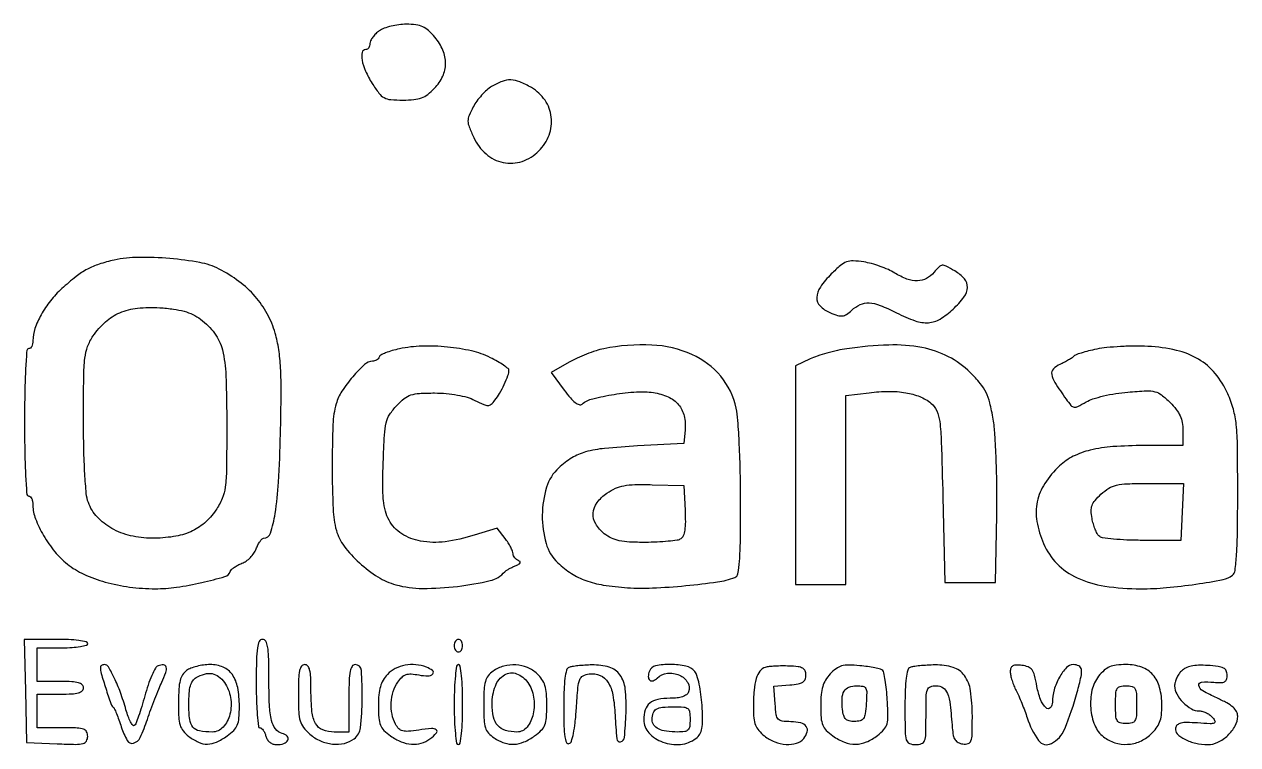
# Model space of a CAD drawing. Extents: x 51 to 339, y 24 to 342.
# Drawn here: x 50.9 to 339, y 24 to 195 of the extents above; entities that cross this region are included whole.
import ezdxf

# ---------------------------------------------------------------- set-up
doc = ezdxf.new("R2010")
doc.units = 0

msp = doc.modelspace()

# ---------------------------------------------------------------- linework, layer by layer
for points in [[(135.222506, 193.443296, 0.039673), (134.372128, 192.740993, 0.040914), (133.652861, 191.919906, 0.04435), (133.155452, 191.106729, 0.115592), (133, 190.443296, -0.067526), (132.925152, 189.891607, -0.084255), (132.70625, 189.423968, -0.099624), (132.381341, 189.111246, -0.142884), (132, 189, 0.351441), (131.149765, 188.318172, 0.101692), (131.120385, 186.513315, 0.059512), (131.947501, 183.888761, 0.034744), (133.512545, 180.980128, 0.021972), (135.13864, 178.63878, 0.105741), (136.363155, 177.588134, 0.104045), (137.919993, 177.121719, 0.020937), (140.825453, 177, 0.023746), (143.43587, 177.124045, 0.065956), (145.22195, 177.53601, 0.074826), (146.708639, 178.363283, 0.037431), (148.312909, 179.804719, 0.081108), (150.270519, 182.653173, 0.108461), (150.965678, 185.701943, 0.105069), (150.326577, 188.834332, 0.072343), (148.411106, 191.923275, 0.03318), (146.884341, 193.510954, 0.078278), (145.516407, 194.411843, 0.076329), (143.916124, 194.861258, 0.030364), (141.633613, 195, 0.032355), (139.866908, 194.885558, 0.027214), (138.022553, 194.542718, 0.028097), (136.369252, 194.041452, 0.065205)], [(161.878954, 180.225764, 0.047395), (160.748684, 179.383553, 0.025255), (159.51477, 178.149135, 0.024907), (158.371494, 176.749402, 0.035287), (157.511286, 175.391099, 0.023491), (156.527956, 173.339893, 0.104548), (156.27484, 172.035825, 0.089647), (156.550623, 170.642753, 0.014773), (157.632332, 168.111135, 0.105789), (160.562367, 164.209593, 0.128781), (164.644488, 162.18857, 0.132706), (169.098356, 162.457506, 0.115819), (173.076923, 164.923077, 0.105813), (175.518456, 168.694269, 0.12032), (176.050758, 172.957128, 0.12172), (174.559692, 176.948586, 0.109938), (171.335473, 179.964572, 0.034641), (168.579104, 181.343252, 0.091989), (166.434587, 181.802752, 0.099156), (164.365437, 181.447458, 0.044516)], [(72.296539, 139.015085, 0.025017), (68.686298, 138.055499, 0.047089), (65.915096, 136.871023, 0.042457), (63.234465, 135.103654, 0.016741), (59.854983, 132.250021, 0.041399), (57.145883, 129.361364, 0.041179), (54.944311, 126.060922, 0.044197), (53.478405, 122.757279, 0.082508), (53, 119.877876, -0.051281), (52.926112, 119.159344, -0.071214), (52.70625, 118.551626, -0.09127), (52.381693, 118.143105, -0.181299), (52, 118, 0.391747), (51.547335, 117.581044, 0.005057), (51.264286, 113.375, 0.01008), (51.06202, 107.899317, 0.004191), (51, 100.5, 0.004191), (51.06202, 93.100683, 0.01008), (51.264286, 87.625, 0.005057), (51.547335, 83.418956, 0.391747), (52, 83, -0.204996), (52.382225, 82.836417, -0.083363), (52.70625, 82.358369, -0.063614), (52.926556, 81.651886, -0.043833), (53, 80.815724, 0.093506), (53.604062, 77.613884, 0.039186), (55.525119, 73.649863, 0.03842), (58.196971, 69.797612, 0.054488), (61.163151, 66.870782, 0.060467), (65.112491, 64.454495, 0.038729), (70.16784, 62.604229, 0.035755), (75.937036, 61.422981, 0.031926), (82.039901, 61.015621, 0.03589), (87.10918, 61.365601, 0.021336), (93.06395, 62.46978, 0.01361), (98.56783, 63.894091, 0.243313), (99.854875, 65.111976, -0.12249), (100.151354, 65.565077, -0.034408), (100.814341, 66.099924, -0.032496), (101.673128, 66.620641, -0.029203), (102.622808, 67.046691, 0.065508), (103.616864, 67.582222, 0.042518), (104.608241, 68.434278, 0.04226), (105.449566, 69.450793, 0.060972), (105.993182, 70.482067, -0.026137), (106.418677, 71.446285, -0.035754), (106.905906, 72.260357, -0.038777), (107.384006, 72.841629, -0.204003), (107.756012, 73, 0.326238), (109.374385, 74.181723, 0.037235), (110.491273, 78.847545, 0.026263), (111.297086, 86.279284, 0.007855), (111.750519, 97.670628, 0.003784), (111.912539, 107.484296, 0.01517), (111.784076, 113.487108, 0.024331), (111.347327, 117.823084, 0.032912), (110.50776, 121.670628, 0.055085), (108.602895, 126.295513, 0.054484), (105.728487, 130.411502, 0.052111), (101.905066, 133.960474, 0.043106), (97.187831, 136.904176, 0.073156), (92.604645, 138.452004, 0.023764), (85.4987, 139.396355, 0.024351), (78.090607, 139.662491, 0.049285)], [(242.523975, 135.723975, 0.043313), (239.92178, 132.627174, 0.14438), (239.081271, 130.136628, 0.206814), (239.853228, 128.141482, 0.099253), (242.169569, 126.570748, 0.022149), (244.02422, 125.885888, 0.104054), (245.148425, 125.770727, 0.124294), (246.12044, 126.128405, 0.037545), (247.35813, 127.119022, -0.080535), (249.389909, 128.477355, -0.122274), (251.468085, 128.866774, -0.081547), (254.079367, 128.280545, -0.021366), (258, 126.5, 0.031893), (262.417744, 124.604757, 0.101862), (265.578797, 124.164223, 0.120109), (268.354678, 125.033945, 0.05341), (271.428798, 127.368077, 0.042337), (274.009345, 130.251409, 0.151326), (274.836638, 132.553139, 0.195444), (274.126158, 134.553042, 0.077621), (271.834265, 136.43883, 0.012301), (269.767212, 137.592241, 0.13639), (268.85158, 137.790519, 0.183857), (268.089828, 137.448965, 0.026251), (266.923973, 136.154438, -0.099844), (265.116884, 134.65961, -0.118252), (262.977948, 134.098228, -0.095961), (260.469401, 134.529037, -0.048077), (257.571857, 135.95559, 0.03406), (256.059427, 136.753544, 0.01856), (254.109303, 137.533063, 0.018417), (252.058998, 138.181536, 0.02774), (250.227798, 138.579564, 0.027347), (247.715458, 138.841501, 0.101389), (246.14929, 138.600177, 0.089337), (244.700676, 137.745227, 0.018509)], [(92.806834, 124.984693, -0.076204), (96.128607, 121.640562, -0.097436), (97.957173, 117.712411, -0.051845), (98.797743, 111.651776, -0.008555), (99, 99.831005, -0.002679), (98.943814, 89.346407, -0.02933), (98.651886, 85.144354, -0.068278), (97.913304, 82.415774, -0.049078), (96.401234, 79.639841, -0.064702), (93.706224, 76.604466, -0.07587), (90.456217, 74.548492, -0.066468), (86.391096, 73.380166, -0.036796), (81.232287, 73, -0.058725), (76.184042, 73.59497, -0.06908), (71.702636, 75.346415, -0.076539), (68.239325, 78.052624, -0.102292), (66.156874, 81.442719, -0.063553), (65.670232, 83.618511, -0.008635), (65.315878, 88.282183, -0.009103), (65.077384, 94.187933, -0.005539), (65, 101.173115, -0.00284), (65.057538, 111.301794, -0.025414), (65.333876, 115.740322, -0.058332), (65.984322, 118.524217, -0.063305), (67.25, 121.000506, -0.061001), (70.207825, 124.367489, -0.082032), (73.631421, 126.535197, -0.07467), (77.821121, 127.612554, -0.04175), (83.094886, 127.713703, -0.017103), (86.382418, 127.388907, -0.035328), (88.910184, 126.867799, -0.043453), (90.971982, 126.089891, -0.047287)], [(140.003346, 117.961228, 0.018643), (138.25653, 117.527074, 0.025706), (136.728685, 116.999842, 0.02429), (135.550279, 116.456176, 0.194451), (135.170013, 116.010039, -0.09848), (134.949948, 115.623967, -0.070361), (134.573711, 115.296699, -0.067643), (134.104554, 115.075638, -0.076462), (133.612833, 115, 0.188866), (131.743483, 114.267766, 0.028766), (128.91215, 111.327998, 0.032711), (126.328843, 107.884986, 0.074889), (124.983298, 104.941762, 0.06114), (124.204263, 100.026037, 0.009078), (124.034475, 89.972536, 0.009248), (124.233169, 79.921007, 0.058234), (125.021457, 74.862723, 0.094875), (126.869771, 71.13323, 0.04534), (130.490363, 67.167369, 0.044843), (134.89016, 63.81822, 0.074078), (139.159365, 61.946815, 0.065583), (145.509517, 61.089082, 0.030734), (153.80289, 61.572026, 0.027311), (161.54242, 62.934251, 0.161814), (165, 65.052587, -0.074705), (165.317045, 65.33144, -0.016454), (165.940625, 65.704688, -0.016765), (166.697667, 66.092032, -0.015428), (167.5, 66.439367, 0.028063), (168.295899, 66.808055, 0.136872), (168.651754, 67.147614, 0.328714), (168.622244, 67.446538, 0.120514), (168.25, 67.699758, -0.074348), (167.770465, 67.965416, -0.063784), (167.360656, 68.372221, -0.066074), (167.079466, 68.852435, -0.094962), (166.977764, 69.333333, 0.094516), (166.850054, 69.939857, 0.022336), (166.40671, 70.87995, 0.022208), (165.790274, 71.93266, 0.020271), (165.064974, 72.960113), (163.17442, 75.420226), (157.749318, 73.710113, -0.043718), (150.847824, 72.181422, -0.076882), (145.0187, 72.314703, -0.098901), (140.530955, 74.073346, -0.127218), (137.531071, 77.312446, -0.056581), (136.676402, 79.446328, -0.041918), (136.210755, 81.946615, -0.026404), (136.044935, 85.431683, -0.006976), (136.152064, 91.009593, -0.00545), (136.437522, 97.485119, -0.044416), (136.861656, 100.415736, -0.084768), (137.709809, 102.412712, -0.047125), (139.346363, 104.5, -0.034805), (141.161148, 106.164031, -0.088499), (142.727233, 107.011414, -0.066958), (144.741651, 107.389891, -0.013942), (148.346363, 107.476859, -0.020638), (151.124506, 107.351672, -0.023623), (153.759086, 106.997749, -0.025701), (156.0799, 106.449042, -0.046528), (157.893467, 105.731932, 0.011719), (160.00689, 104.72118, 0.107284), (160.997492, 104.511166, 0.178981), (161.756575, 104.796063, 0.046189), (162.677653, 105.755074, 0.038589), (163.774955, 107.37363, 0.020686), (164.884569, 109.51928, 0.018736), (165.768492, 111.619102, 0.090488), (166, 112.887844, 0.234566), (165.80272, 113.285229, 0.014578), (164.701657, 114.071355, 0.019109), (163.273693, 114.952109, 0.012819), (161.58011, 115.852889, 0.059302), (157.127831, 117.451513, 0.032224), (151.383003, 118.389399, 0.031689), (145.355301, 118.594705, 0.044282)], [(188.5, 117.980532, 0.028728), (186.66407, 117.502114, 0.014888), (184.43068, 116.706724, 0.014753), (182.177516, 115.750358, 0.021688), (180.264018, 114.768039), (176.028035, 112.355883), (179.123658, 108.14649, 0.017592), (180.575109, 106.311715, 0.051568), (181.738348, 105.198796, 0.091448), (182.660078, 104.721437, 0.248534), (183.35964, 104.857228, -0.109474), (185.882427, 106.109782, -0.020797), (190.939959, 107.141166, -0.023201), (196.277537, 107.747924, -0.053964), (200.295011, 107.583011, -0.069176), (203.779128, 106.554745, -0.111422), (206.237866, 104.697048, -0.117512), (207.578785, 102.043307, -0.082793), (207.809239, 98.694772), (207.5, 95.5), (196.5, 94.900393, 0.009935), (188.709127, 94.320264, 0.044102), (184.19702, 93.488273, 0.068677), (180.938008, 92.080987, 0.051431), (177.815692, 89.719499, 0.131778), (174.927401, 85.096603, 0.071916), (173.902299, 78.440536, 0.072086), (174.804066, 71.786328, 0.134443), (177.607671, 67.171226, 0.045354), (180.837619, 64.62822, 0.058244), (184.223402, 62.950903, 0.04812), (188.389746, 61.898414, 0.020428), (194.120312, 61.263032, 0.028645), (200.056525, 61.19001, 0.012364), (207.950079, 61.741094, 0.010964), (215.529739, 62.627039, 0.057093), (219.59822, 63.676064, 0.262888), (220.342416, 64.577301, 0.024473), (220.722041, 67.546421, 0.016517), (220.944696, 72.468988, 0.003042), (221, 81.557768, 0.005618), (220.92127, 88.564915, 0.00638), (220.684698, 95.277021, 0.005844), (220.344648, 100.968167, 0.034988), (219.926632, 103.9065, 0.121421), (216.260767, 111.439172, 0.114284), (209.441992, 116.608171, 0.094744), (199.90705, 118.862158, 0.060244)], [(246.236634, 117.982843, 0.017937), (243.966318, 117.568084, 0.013374), (241.495183, 116.95468, 0.01356), (239.194395, 116.250079, 0.029702), (237.486634, 115.560682), (234, 113.906165), (234, 87.953083), (234, 62), (240, 62), (246, 62), (246, 84.428044), (246, 106.856087), (251.487418, 107.541695, -0.02819), (256.179864, 107.860952, -0.04478), (260.191063, 107.547707, -0.05306), (263.525198, 106.612545, -0.075294), (266.178644, 105.058631, -0.120257), (267.53915, 103.273969, -0.07154), (268.253637, 100.683737, -0.023662), (268.632718, 95.894846, -0.001776), (269, 82.840558), (269.5, 62.5), (275.5, 62.5), (281.5, 62.5), (281.787272, 78.5, 0.006939), (281.81425, 85.121714, 0.006799), (281.658239, 91.786842, 0.006717), (281.363334, 97.629096, 0.025421), (280.944607, 101.263718, 0.017041), (280.157639, 105.15379, 0.056008), (279.271418, 107.615289, 0.060176), (277.896527, 109.724428, 0.021879), (275.481293, 112.360813, 0.079316), (270.323627, 116.098466, 0.069831), (264.029866, 118.249742, 0.055769), (256.170216, 118.868007, 0.027983)], [(305.520964, 117.88967, 0.010792), (303.575805, 117.450075, 0.014879), (301.851487, 116.966167, 0.011453), (300.455874, 116.493958, 0.148015), (300.020964, 116.168075, -0.086747), (299.660987, 115.823255, -0.014891), (298.856668, 115.317801, -0.015831), (297.865092, 114.776592, -0.01355), (296.788969, 114.26884, 0.096635), (295.229848, 113.187392, 0.241224), (294.833976, 111.89983, 0.099382), (295.593349, 109.960606, 0.011238), (298.246582, 106.030505, 0.021795), (299.415766, 104.523656, 0.182807), (300.156218, 104.113637, 0.155937), (301.043637, 104.26167, 0.014724), (302.99983, 105.340828, -0.056378), (304.62971, 106.070499, -0.018863), (307.149095, 106.769301, -0.018353), (310.04299, 107.34432, -0.018953), (312.940402, 107.698223, -0.009195), (317.327688, 107.984907, -0.072672), (319.349673, 107.785652, -0.106421), (320.900319, 107.026329, -0.029508), (322.937155, 105.216691, -0.031146), (324.392388, 103.567914, -0.057225), (325.32186, 102.040025, -0.062573), (325.829884, 100.438752, -0.04559), (326, 98.576923), (326, 95), (316.75, 94.994423, 0.017026), (309.366953, 94.738485, 0.041763), (304.001799, 93.915668, 0.056672), (299.947999, 92.441075, 0.073685), (296.711515, 90.182869, 0.058525), (293.183585, 85.973662, 0.094645), (291.404276, 81.668629, 0.094405), (291.334539, 77.002938, 0.057978), (292.906839, 71.717336, 0.093707), (296.108808, 66.953953, 0.089642), (300.874291, 63.599841, 0.071796), (307.433562, 61.634299, 0.036966), (316.001267, 61, 0.022229), (322.098207, 61.271193, 0.014597), (329.078158, 62.099333, 0.010061), (335.516803, 63.187392, 0.124653), (337.75, 64.226637, 0.19498), (338.375942, 65.366755, 0.013127), (338.719096, 69.139523, 0.012651), (338.93872, 74.746156, 0.003463), (339, 83.593931, 0.002875), (338.935795, 94.760562, 0.022029), (338.64474, 99.994611, 0.043732), (337.962802, 103.5985, 0.035507), (336.631005, 107.299691, 0.068591), (333.665067, 112.10102, 0.08655), (329.703831, 115.490703, 0.077398), (324.467956, 117.585882, 0.043734), (317.681504, 118.533536, 0.014851), (314.567586, 118.600897, 0.011207), (311.146975, 118.49659, 0.011357), (307.934767, 118.253248, 0.025594)], [(207.804596, 79.592759, -0.01408), (207.867907, 76.882953, -0.035668), (207.718212, 74.919737, -0.050563), (207.375062, 73.567094, -0.165508), (206.804596, 72.858072, -0.105185), (205.929573, 72.533072, -0.011567), (203.793152, 72.26919, -0.013717), (201.204959, 72.081664, -0.010686), (198.384859, 72.015313, -0.012371), (194.631595, 72.100111, -0.040177), (192.164079, 72.416789, -0.057924), (190.30982, 73.038834, -0.056843), (188.634859, 74.07258, -0.09291), (186.595376, 76.402658, -0.150828), (185.989463, 78.941177, -0.144717), (186.914511, 81.455557, -0.083135), (189.263107, 83.709951, -0.0439), (191.29006, 84.847213, -0.05992), (193.286746, 85.473315, -0.041891), (195.866613, 85.733284, -0.011171), (200, 85.709951), (207.5, 85.5)], [(325.79569, 79.25), (325.5, 72.5), (316.297554, 72.5, -0.010421), (312.697381, 72.575039, -0.014695), (309.496115, 72.80293, -0.01081), (306.877367, 73.124206, -0.162122), (306.066304, 73.53125, -0.078854), (305.627719, 74.136807, -0.02306), (305.153985, 75.188203, -0.022548), (304.722944, 76.43792, -0.022416), (304.40524, 77.723801, -0.041542), (304.204095, 79.474996, -0.097166), (304.416362, 80.770559, -0.087605), (305.121122, 81.970953, -0.029443), (306.532512, 83.442551, -0.048785), (308.386861, 84.851992, -0.081967), (310.192389, 85.59175, -0.048373), (312.736988, 85.920848, -0.007987), (317.691713, 86), (326.09138, 86)], [(51.219221, 36.75), (51.5, 24.5), (58.75, 24.20619, 0.005622), (63.165947, 24.076943, 0.063803), (64.899115, 24.26734, 0.201422), (65.695417, 24.853287, 0.135545), (66, 25.95619, 0.120324), (65.733333, 27.048269, 0.193226), (65.016076, 27.664841, 0.073884), (63.501702, 27.941676, 0.008327), (60, 28), (54, 28), (54, 32), (54, 36), (59.5, 36, 0.01212), (62.247932, 36.066617, 0.054498), (63.833333, 36.318182, 0.118311), (64.683247, 36.784456, 0.211442), (65, 37.5, 0.211442), (64.683247, 38.215544, 0.118311), (63.833333, 38.681818, 0.054498), (62.247932, 38.933383, 0.01212), (59.5, 39), (54, 39), (54, 43), (54, 47), (60, 47, 0.015416), (62.316313, 47.071434, 0.025878), (64.25, 47.291667, 0.024068), (65.696775, 47.604992, 0.339565), (66, 48, 0.355184), (65.666625, 48.410094, 0.018412), (63.867305, 48.716803, 0.021546), (61.460327, 48.931424, 0.011462), (58.469221, 49), (50.938442, 49)], [(106, 38.5, 0.00789), (106.063533, 34.474033, 0.013094), (106.25949, 31.084375, 0.006699), (106.529743, 28.316488, 0.382142), (106.883369, 28, -0.181596), (107.259476, 27.858742, -0.059916), (107.660882, 27.4125, -0.050447), (108.024544, 26.765484, -0.038887), (108.289749, 26, 0.081569), (108.644655, 25.202175, 0.081632), (109.236016, 24.560013, 0.082154), (109.99818, 24.143922, 0.084142), (110.847363, 24, 0.080272), (112.552691, 24.275556, 0.198029), (113.494898, 25.087707, 0.324993), (113.347587, 26.000209, 0.132394), (112.19307, 26.659762, -0.165715), (110.590574, 27.719368, -0.107489), (109.627475, 29.744212, -0.048523), (109.142368, 33.374373, -0.008579), (109.013655, 40.25, 0.0062), (108.949134, 44.871697, 0.03625), (108.709422, 47.289391, 0.086344), (108.254763, 48.560311, 0.270036), (107.5, 49, 0.292784), (106.729954, 48.506808, 0.072528), (106.285714, 47, 0.030643), (106.054606, 44.139949, 0.004841)], [(153, 47.5, 0.064853), (153.074694, 46.926543, 0.082425), (153.29375, 46.440625, 0.098894), (153.618646, 46.115568, 0.148195), (154, 46, 0.148195), (154.381354, 46.115568, 0.098894), (154.70625, 46.440625, 0.082425), (154.925306, 46.926543, 0.064853), (155, 47.5, 0.064853), (154.925306, 48.073457, 0.082425), (154.70625, 48.559375, 0.098894), (154.381354, 48.884432, 0.148195), (154, 49, 0.148195), (153.618646, 48.884432, 0.098894), (153.29375, 48.559375, 0.082425), (153.074694, 48.073457, 0.064853)], [(69, 42.36602, 0.070875), (69.209455, 40.895815, 0.006575), (70.283318, 37.376719, 0.004328), (71.471564, 33.766705, 0.136249), (71.993251, 33, -0.111392), (72.288653, 32.608525, -0.008506), (72.816138, 31.386699, -0.011355), (73.393044, 29.889655, -0.008403), (73.965184, 28.21004, 0.050395), (75.381148, 24.971769, 0.347763), (76.880132, 24.358191, 0.217235), (78.455557, 25.708653, 0.027085), (80.170347, 30, -0.006181), (80.997218, 32.349771, -0.004933), (81.944869, 34.862918, -0.004989), (82.868549, 37.172597, -0.012542), (83.600295, 38.831212, 0.024289), (84.550866, 41.13059, 0.142546), (84.628723, 42.421179, 0.339493), (84.0096, 42.935607, 0.101632), (82.718233, 42.722117, 0.179238), (82.088864, 42.168874, 0.019595), (81.226466, 40.40964, 0.022004), (80.346034, 38.157089, 0.016064), (79.560932, 35.587033, -0.00806), (78.821836, 33.021318, -0.011706), (78.080658, 30.784769, -0.007403), (77.395282, 28.954036, -0.162456), (77.034304, 28.521201, -0.394165), (76.676275, 28.592793, -0.036133), (76.157651, 29.438175, -0.031635), (75.602902, 30.698009, -0.017948), (75.085382, 32.282747, 0.016598), (73.757073, 36.387781, 0.025123), (72.307825, 39.850516, 0.022464), (70.914492, 42.453138, 0.264508), (69.953083, 43, 0.064702), (69.588712, 42.952651, 0.082318), (69.279968, 42.813768, 0.098847), (69.073428, 42.607791, 0.148505)], [(89.478033, 41.607596, 0.094489), (88.536617, 40.599093, 0.077934), (87.953228, 39.245875, 0.048207), (87.640395, 37.245687, 0.013205), (87.536903, 34.052297, 0.012368), (87.602845, 30.5354, 0.063139), (87.932228, 28.611871, 0.099173), (88.658257, 27.261795, 0.056096), (90, 25.966937, 0.056694), (92.313666, 24.572892, 0.110479), (94.411154, 24.128144, 0.104762), (96.573087, 24.611328, 0.047569), (99.09563, 26.068094, 0.040629), (100.664366, 27.389396, 0.099847), (101.499729, 28.635533, 0.079018), (101.892732, 30.285634, 0.019028), (102, 33.103278, 0.044692), (101.599613, 37.573761, 0.108376), (100.332577, 40.616651, 0.140923), (98.160608, 42.374218, 0.100417), (95.07612, 43, 0.032918), (93.522174, 42.897583, 0.028047), (91.907964, 42.590981, 0.029015), (90.467778, 42.142644, 0.067995)], [(98.443296, 38.777494, -0.111662), (99.909336, 35.196809, -0.102196), (99.759835, 31.209809, -0.123871), (98.138108, 28.152106, -0.21227), (95.546604, 27, -0.042914), (92.538894, 27.258624, -0.176075), (90.975943, 28.153778, -0.148622), (90.202145, 29.948816, -0.027988), (90, 33.557299, -0.016102), (90.085516, 36.212022, -0.051045), (90.379567, 37.962754, -0.080432), (90.916287, 39.136367, -0.113974), (91.75, 39.919901, -0.06351), (93.738918, 40.76212, -0.111145), (95.516667, 40.855236, -0.118904), (97.081113, 40.183176, -0.079502)], [(116, 35.952034, 0.010103), (116.084411, 31.774981, 0.060637), (116.433402, 29.63337, 0.096157), (117.220353, 28.100838, 0.045767), (118.75, 26.483635, 0.07819), (121.241458, 24.901825, 0.076658), (124.115289, 24.147764, 0.081309), (126.928683, 24.313023, 0.107504), (129.25, 25.392046, 0.205553), (130.738099, 28.015137, 0.024099), (131.166921, 34.879839, 0.022072), (130.964456, 41.640198, 0.39268), (129.5, 43, 0.258593), (128.753078, 42.586019, 0.093584), (128.296875, 41.416667, 0.039364), (128.05863, 39.191484, 0.006994), (128, 35), (128, 27), (124.535184, 27, -0.093832), (121.794186, 27.518957, -0.173774), (120.109628, 28.991503, -0.104544), (119.234593, 31.820158, -0.022924), (119, 36.934259, 0.010441), (118.935804, 40.008104, 0.050208), (118.688177, 41.739043, 0.1128), (118.223952, 42.659589, 0.223375), (117.5, 43, 0.242321), (116.763547, 42.620818, 0.102897), (116.303207, 41.575339, 0.044082), (116.060965, 39.59292, 0.008372)], [(137.174314, 40.685549, 0.055324), (136.132632, 39.297078, 0.062204), (135.469287, 37.766119, 0.049825), (135.111173, 35.853067, 0.021374), (135, 33.253643, 0.017837), (135.104315, 30.330525, 0.078354), (135.492917, 28.653712, 0.101395), (136.326008, 27.399227, 0.040949), (137.90437, 26.068094, 0.057691), (140.386213, 24.700887, 0.079179), (142.863591, 24.120198, 0.088068), (145.193087, 24.362095, 0.092803), (147.25, 25.392046, 0.03924), (148.797642, 26.770783, 0.444941), (148.744706, 27.498005, 0.189273), (147.641467, 27.823307, 0.015367), (144.588822, 27.461049, -0.015698), (142.120542, 27.169792, -0.082863), (140.766483, 27.277375, -0.136621), (139.860514, 27.79153, -0.07304), (139.088822, 28.834034, -0.076204), (138.247598, 31.217573, -0.060064), (138.063638, 33.951549, -0.060401), (138.533693, 36.634282, -0.079392), (139.619016, 38.866457, -0.0465), (140.611384, 40.035248, -0.113047), (141.57068, 40.62179, -0.097991), (142.777254, 40.777432, -0.029602), (144.619016, 40.54365, 0.04411), (146.775573, 40.333191, 0.204862), (147.905011, 40.804084, 0.444272), (147.855308, 41.573489, 0.076076), (146.418213, 42.393011, 0.068674), (143.920588, 42.975902, 0.068807), (141.360151, 42.859947, 0.071741), (139.022759, 42.070052, 0.08709)], [(153, 33.5, 0.008575), (153.066212, 29.639392, 0.017647), (153.276316, 26.625, 0.013417), (153.576184, 24.361438, 0.368504), (154, 24, 0.368504), (154.423816, 24.361438, 0.013417), (154.723684, 26.625, 0.017647), (154.933788, 29.639392, 0.008575), (155, 33.5, 0.008575), (154.933788, 37.360608, 0.017647), (154.723684, 40.375, 0.013417), (154.423816, 42.638562, 0.368504), (154, 43, 0.368504), (153.576184, 42.638562, 0.013417), (153.276316, 40.375, 0.017647), (153.066212, 37.360608, 0.008575)], [(162.222506, 41.443296, 0.074798), (161.060973, 40.338584, 0.096904), (160.399298, 39.029323, 0.057086), (160.081942, 37.071386, 0.011661), (160, 33.558306, 0.01109), (160.080916, 29.910457, 0.064219), (160.411174, 28.016276, 0.109393), (161.132014, 26.753792, 0.063595), (162.464817, 25.61501, 0.062483), (164.890905, 24.42737, 0.094642), (167.210751, 24.096405, 0.090464), (169.564472, 24.641181, 0.052772), (172.09563, 26.068094, 0.041262), (173.682425, 27.408038, 0.102762), (174.513558, 28.670385, 0.077696), (174.898287, 30.371879, 0.016825), (175, 33.39378, 0.019087), (174.894145, 36.165777, 0.056451), (174.536558, 38.033981, 0.074231), (173.840026, 39.475573, 0.054635), (172.685549, 40.825686, 0.092568), (170.390823, 42.295167, 0.081683), (167.616525, 42.921276, 0.080732), (164.758345, 42.628277, 0.087155)], [(170.443296, 38.777494, -0.112695), (171.861877, 35.292467, -0.093996), (171.760468, 31.287339, -0.113937), (170.29012, 28.161283, -0.229994), (167.899075, 27, -0.068322), (165.145186, 27.378067, -0.144534), (163.336272, 28.512023, -0.13057), (162.321671, 30.538922, -0.051152), (162, 33.674941, -0.089668), (162.767792, 37.921811, -0.168951), (164.965677, 40.57154, -0.230244), (167.801993, 40.830355, -0.15067)], [(180.25, 42.337719, 0.236635), (179.667491, 41.676967, 0.031775), (179.298733, 39.802998, 0.024537), (179.067702, 36.98159, 0.00816), (179, 32.833333, 0.006432), (179.056655, 28.429265, 0.029712), (179.273271, 25.891008, 0.061962), (179.649985, 24.520821, 0.392845), (180.25, 24.245586, 0.237636), (180.822421, 24.817763, 0.028008), (181.304994, 26.610191, 0.025027), (181.709121, 29.16392, 0.010967), (182, 32.578919, -0.005553), (182.370377, 37.565051, -0.067689), (182.788145, 39.429552, -0.183491), (183.583136, 40.338644, -0.093605), (185.052176, 40.797333, -0.129535), (187.630854, 40.429586, -0.154275), (189.493891, 38.843011, -0.096766), (190.664449, 35.791629, -0.031646), (191.196297, 30.9806, 0.011927), (191.593528, 25.370042, 0.446917), (192.50867, 24.694797, 0.331574), (193.422421, 25.724979, 0.011019), (193.789155, 31.51941, 0.035892), (193.614853, 37.217018, 0.129231), (192.347151, 40.59137, 0.170251), (189.825199, 42.380866, 0.074788), (185.711045, 42.921053, 0.01035), (184.007189, 42.853809, 0.011568), (182.369807, 42.717133, 0.010932), (180.984182, 42.538409, 0.058414)], [(199.345077, 41.456872, 0.080754), (199.072209, 40.146142, 0.227634), (199.430197, 39.307732, 0.280068), (200.225179, 39.168434, 0.103547), (201.216667, 39.816667, -0.172197), (203.595295, 40.94914, -0.131217), (206.465557, 40.492874, -0.152904), (208.442453, 38.751836, -0.231956), (208.64326, 36.512735, -0.14448), (208.145587, 35.862651, -0.075173), (207.231993, 35.386584, -0.055022), (205.924035, 35.093573, -0.02762), (204.231385, 35, 0.04743), (201.314424, 34.72267, 0.12435), (199.422739, 33.839004, 0.146587), (198.361139, 32.271366, 0.076186), (198, 29.91501, 0.18938), (199.22762, 26.7901, 0.120036), (202.535503, 24.607661, 0.109434), (206.743578, 24.07341, 0.140018), (210.369816, 25.479658, 0.092399), (211.314218, 26.517383, 0.092913), (211.819054, 27.823688, 0.051366), (211.980012, 29.810343, 0.010448), (211.829084, 33.343238, 0.017338), (211.574154, 35.929298, 0.020041), (211.147944, 38.368162, 0.019525), (210.628467, 40.384658, 0.100726), (210.086824, 41.395384, 0.168096), (208.02374, 42.646106, 0.051594), (204.350835, 43.047378, 0.051624), (200.815728, 42.701852, 0.256354)], [(226.852625, 42.353324, 0.167112), (225.569421, 41.46843, 0.086821), (224.69077, 39.707022, 0.053372), (224.176008, 36.92345, 0.018327), (224.013655, 32.82258, 0.022316), (224.11949, 30.286326, 0.071138), (224.502317, 28.639194, 0.087581), (225.279572, 27.357463, 0.046143), (226.634859, 26.07258, 0.074179), (229.080257, 24.677534, 0.076526), (231.80027, 24.076173, 0.087079), (234.262256, 24.345315, 0.149976), (235.972096, 25.466378, 0.101823), (236.807734, 27.033877, 0.239083), (236.573489, 28.302961, 0.172594), (235.268736, 29.152389, 0.054992), (232.934447, 29.446659, -0.027404), (230.841975, 29.594053, -0.182739), (229.934722, 30.074024, -0.147534), (229.468215, 31.091901, -0.016054), (229.19561, 33.686392), (228.89122, 37.872784), (232.69561, 38.186392, 0.021675), (234.648965, 38.433014, 0.094644), (235.73525, 38.838995, 0.158773), (236.299289, 39.495885, 0.098965), (236.5, 40.5, 0.098372), (236.298066, 41.516441, 0.172696), (235.730389, 42.14538, 0.095583), (234.61496, 42.495246, 0.01854), (232.5, 42.656884, 0.011666), (230.84777, 42.683107, 0.01156), (229.191084, 42.632428, 0.011484), (227.745101, 42.52135, 0.043255)], [(242.25, 40.781484, 0.051994), (241.161663, 39.341202, 0.063276), (240.477671, 37.796392, 0.051189), (240.112827, 35.880208, 0.021468), (240, 33.253643, 0.017837), (240.104315, 30.330525, 0.078354), (240.492917, 28.653712, 0.101395), (241.326008, 27.399227, 0.040949), (242.90437, 26.068094, 0.061881), (245.647059, 24.586906, 0.095267), (248.291777, 24.101257, 0.097483), (250.88411, 24.63406, 0.067466), (253.471679, 26.156383, 0.043217), (255.023525, 27.610499, 0.115947), (255.745497, 28.930007, 0.073085), (255.975956, 30.780815, 0.01039), (255.811589, 34.617999, 0.009389), (255.608081, 37.083133, 0.013206), (255.327389, 39.271719, 0.009424), (255.014176, 41.066057, 0.149534), (254.727038, 41.606296, 0.132783), (254.221307, 41.896784, 0.013085), (252.842853, 42.221266, 0.015797), (251.149469, 42.517924, 0.011889), (249.271987, 42.740615, 0.019164), (246.605244, 42.890003, 0.072557), (244.952366, 42.67858, 0.093013), (243.648204, 42.036372, 0.044212)], [(261.25, 42.337719, 0.236055), (260.668333, 41.679382, 0.032039), (260.299188, 39.819848, 0.024717), (260.067874, 37.021966, 0.008266), (260, 32.916667, 0.003762), (260.0442, 27.041646, 0.064667), (260.320093, 25.141667, 0.22497), (261.049322, 24.303365, 0.103441), (262.5, 24, 0.0831), (263.944318, 24.241714, 0.227859), (264.660714, 24.95, 0.080329), (264.949769, 26.514401, 0.005599), (265, 31, -0.005667), (265.050534, 35.458879, -0.078814), (265.337667, 37.037078, -0.225156), (266.045768, 37.752582, -0.087137), (267.454687, 38, -0.153401), (269.046859, 37.499745, -0.151151), (270.078092, 36.176231, -0.062478), (270.726872, 33.491154, -0.009544), (271.24013, 28, 0.027929), (271.473769, 26.212303, 0.099213), (271.904147, 25.145871, 0.137389), (272.62395, 24.519164, 0.075699), (273.75, 24.180449, 0.10361), (275.016331, 24.263391, 0.247648), (275.680406, 24.891303, 0.076656), (275.952363, 26.430878, 0.005457), (276, 30.79559, 0.035565), (275.571611, 36.810571, 0.122308), (274.110674, 40.409559, 0.162901), (271.420449, 42.325333, 0.078342), (267.17742, 42.921053, 0.009407), (265.294983, 42.853838, 0.010898), (263.506805, 42.717133, 0.010008), (262.002894, 42.538672, 0.061427)], [(285.006161, 41.316422, 0.053503), (285.103759, 40.435143, 0.021105), (285.417174, 39.254158, 0.020601), (285.866286, 37.995781, 0.024229), (286.396705, 36.84667, -0.016641), (287.015314, 35.558225, -0.007658), (287.738611, 33.842796, -0.007575), (288.445119, 32.013429, -0.010405), (289.020867, 30.34667, 0.076882), (291.711029, 24.987824, 0.373645), (294.75758, 24.252218, 0.17882), (297.922967, 27.728278, 0.029241), (300.89118, 36.5, 0.011087), (301.805726, 40.147769, 0.092117), (301.873229, 41.84452, 0.243982), (301.270812, 42.683788, 0.117947), (299.948973, 43, 0.209839), (298.321392, 42.285477, 0.059493), (296.6668, 39.990213, 0.055353), (295.421213, 37.003893, 0.071262), (295, 34.063503, -0.190177), (294.471971, 32.725453, -0.428), (293.493495, 32.715425, -0.102557), (292.195631, 34.749994, -0.045976), (291.340782, 37.820413, 0.016694), (290.770333, 40.457512, 0.094622), (290.167254, 41.754985, 0.147751), (289.260183, 42.449758, 0.061454), (287.745466, 42.816422, 0.030977), (286.386147, 42.888277, 0.123589), (285.585007, 42.679393, 0.183591), (285.153409, 42.173866, 0.086949)], [(305.974226, 40.25, 0.113855), (304.401401, 36.922332, 0.07367), (304.111913, 32.654206, 0.075364), (305.062002, 28.59278, 0.134563), (307.11719, 25.876716, 0.087429), (309.819289, 24.466195, 0.089704), (312.816086, 24.081242, 0.089209), (315.771556, 24.770505, 0.085291), (318.353977, 26.452251, 0.041862), (319.667877, 27.892042, 0.072164), (320.461172, 29.303761, 0.064589), (320.872048, 30.990903, 0.027478), (321, 33.317392, 0.062572), (320.468216, 37.55013, 0.118167), (318.872547, 40.576554, 0.129701), (316.199465, 42.375578, 0.083801), (312.5, 43, 0.026306), (310.15706, 42.876649, 0.073538), (308.568042, 42.467502, 0.084027), (307.288158, 41.653474, 0.042123)], [(325.621267, 41.47841, 0.051119), (325.000671, 40.716052, 0.038187), (324.476247, 39.766872, 0.039022), (324.117385, 38.785044, 0.068209), (324, 37.928571, 0.130995), (324.505264, 36.033097, 0.065108), (326.023162, 34.040723, 0.065197), (327.998428, 32.509258, 0.133103), (329.877555, 32, -0.071585), (330.694104, 31.882493, -0.044601), (331.595598, 31.527646, -0.043885), (332.440599, 31.007415, -0.059697), (333.089644, 30.391985, -0.076964), (333.600559, 29.537907, -0.429532), (333.40352, 29.103618, -0.095834), (332.42642, 28.963557, -0.005898), (329.481034, 29.141985, 0.013434), (326.949456, 29.257085, 0.061506), (325.488639, 29.104183, 0.125961), (324.653708, 28.671896, 0.163682), (324.229955, 27.92828, 0.249168), (324.643913, 26.565578, 0.078338), (326.421134, 25.266701, 0.062818), (329.017984, 24.320831, 0.056016), (331.872739, 24, 0.115405), (334.287963, 24.564984, 0.07448), (336.65622, 26.214126, 0.075621), (338.402883, 28.451337, 0.128685), (339, 30.732991, 0.126295), (338.71381, 31.847941, 0.08742), (337.894325, 32.867743, 0.055479), (336.414984, 33.898686, 0.018333), (334.039984, 35.078726, -0.022356), (330.682457, 36.780745, -0.221347), (329.785583, 38.033718, -0.450086), (330.416728, 38.846482, -0.04), (333.341019, 38.801781, 0.023486), (335.011298, 38.721079, 0.124278), (335.89285, 38.942398, 0.196825), (336.348056, 39.495229, 0.075184), (336.5, 40.5, 0.110355), (336.26925, 41.532761, 0.16909), (335.633929, 42.181887, 0.084516), (334.364895, 42.564043, 0.014797), (331.871267, 42.799839, 0.022244), (329.665178, 42.844421, 0.046054), (327.954965, 42.644591, 0.059783), (326.632985, 42.195052, 0.08475)], [(250.807498, 33.75, -0.015952), (250.552911, 31.313907, -0.112408), (250.135916, 30.20575, -0.187559), (249.379593, 29.670127, -0.061426), (248, 29.5, -0.052962), (246.72304, 29.635642, -0.144875), (245.934326, 30.065905, -0.129501), (245.454774, 30.891774, -0.038644), (245.175426, 32.334473, -0.038562), (245.076302, 35.017634, -0.124113), (245.578409, 36.718073, -0.170403), (246.7077, 37.667617, -0.090643), (248.526113, 38, -0.046977), (250.016798, 37.859635, -0.226345), (250.685163, 37.369285, -0.129567), (250.930739, 36.343371, -0.012371)], [(315, 33.5, -0.012699), (314.931926, 30.820113, -0.114574), (314.611111, 29.7, -0.210352), (313.906761, 29.165617, -0.058662), (312.5, 29, -0.058662), (311.093239, 29.165617, -0.210352), (310.388889, 29.7, -0.114574), (310.068074, 30.820113, -0.012699), (310, 33.5, -0.012699), (310.068074, 36.179887, -0.114574), (310.388889, 37.3, -0.210352), (311.093239, 37.834383, -0.058662), (312.5, 38, -0.058662), (313.906761, 37.834383, -0.210352), (314.611111, 37.3, -0.114574), (314.931926, 36.179887, -0.012699)], [(209, 30, -0.030561), (208.897333, 28.321894, -0.163784), (208.506816, 27.507007, -0.16856), (207.709987, 27.107009, -0.032826), (206.081787, 27, -0.031039), (203.359927, 27.169128, -0.081736), (201.491446, 27.72106, -0.129299), (200.402842, 28.652027, -0.152701), (200, 29.940322, -0.079168), (200.249009, 31.503116, -0.182001), (200.982876, 32.417945, -0.112347), (202.421825, 32.880318, -0.021791), (205.166667, 33, -0.017329), (207.478874, 32.919838, -0.149789), (208.430556, 32.554348, -0.195861), (208.882357, 31.765123, -0.033287)]]:
    msp.add_lwpolyline(points, format="xyb", close=True)

doc.saveas('drawing.dxf')
